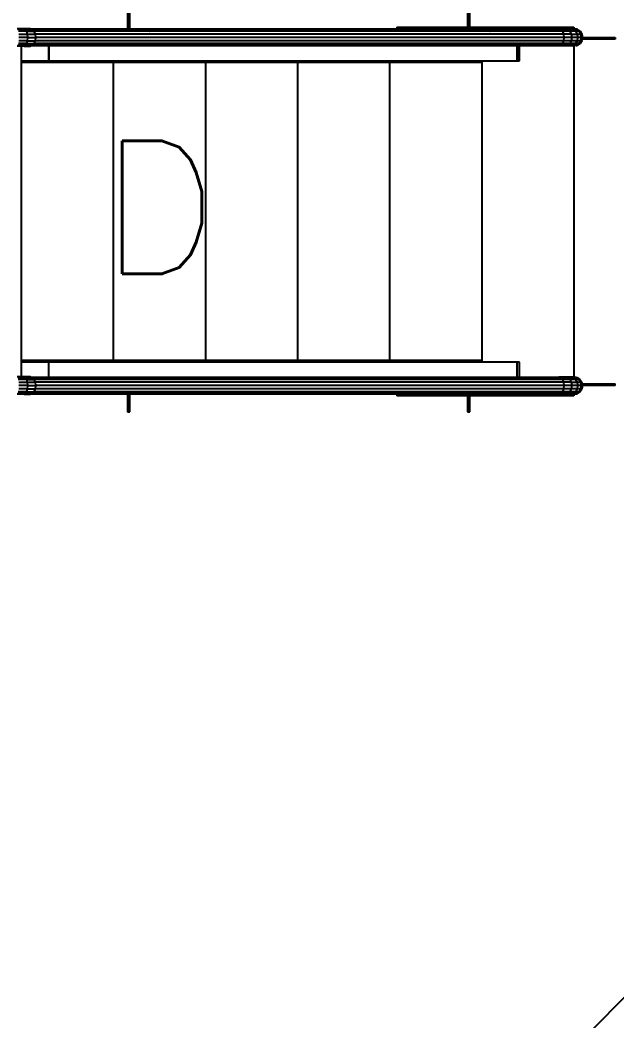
# Model space of a CAD drawing. Header units: metres. Extents: x 0 to 63075, y 0 to 44550.
# Drawn here: x 50382.1 to 50634.7, y 37422.8 to 37846.6 of the extents above; entities that cross this region are included whole.
import ezdxf
from ezdxf.enums import TextEntityAlignment as Align

# ---------------------------------------------------------------- set-up
doc = ezdxf.new("R2010")
doc.units = ezdxf.units.M
doc.header["$LTSCALE"] = 75
for name, color, linetype in [('GSB', 7, 'Continuous'), ('ML6', 1, 'Continuous'), ('SL1', 8, 'Continuous')]:
    doc.layers.add(name, color=color, linetype=linetype)
doc.styles.add('txt.shx-b', font='txt.shx')

# ---------------------------------------------------------------- blocks, each defined once
blk = doc.blocks.new('A$C6bae614f')
at = {"layer": 'SL1'}
for p, q in [((349969.8, 26870.1), (349969.8, 26820.8)), ((349976.2, 26820.8), (349976.2, 26870.1)), ((350929.8, 26870.1), (350929.8, 26820.9)), ((350936.2, 26820.9), (350936.2, 26870.1)), ((349677.9, 26820.8), (349658.3, 26820.8)), ((349681.7, 26819), (349660.2, 26819)), ((349684.8, 26813.7), (349661.9, 26813.7)), ((349695.8, 26820.8), (349677.9, 26820.8)), ((349677.9, 26820.8), (349681.7, 26819)), ((349681.7, 26819), (349684.8, 26813.7)), ((349681.7, 26819), (349701.3, 26819)), ((349684.8, 26813.7), (349687, 26805.8)), ((349684.8, 26813.7), (349705.8, 26813.7)), ((349695.8, 26820.8), (351187.8, 26820.9)), ((349695.8, 26820.8), (349701.3, 26819)), ((351193.2, 26819), (349701.3, 26819)), ((349701.3, 26819), (349705.8, 26813.7)), ((349705.8, 26813.7), (349708.9, 26805.8)), ((351197.8, 26813.7), (349705.8, 26813.7)), ((350033.3, 26812.9), (350032.2, 26812.9)), ((350033.3, 26812), (350033.3, 26812.9)), ((350729.8, 26825.5), (350729.8, 26820.8)), ((350729.8, 26825.5), (350929.8, 26825.5)), ((350936.2, 26825.5), (351229.8, 26825.5)), ((350993.3, 26812.9), (350992.3, 26812.9)), ((350993.3, 26812), (350993.3, 26812.9)), ((351187.8, 26820.9), (351193.2, 26819)), ((351205.4, 26820.9), (351187.8, 26820.9)), ((351193.2, 26819), (351197.8, 26813.7)), ((351212.4, 26819), (351193.2, 26819)), ((351197.8, 26813.7), (351200.9, 26805.8)), ((351218.4, 26813.7), (351197.8, 26813.7)), ((351218.7, 26820.9), (351205.4, 26820.9)), ((351205.4, 26820.9), (351212.4, 26819)), ((351212.4, 26819), (351218.4, 26813.7)), ((351227, 26819), (351212.4, 26819)), ((351234, 26813.7), (351218.4, 26813.7)), ((351218.4, 26813.7), (351222.4, 26805.8)), ((351227, 26820.9), (351218.7, 26820.9)), ((351218.7, 26820.9), (351227, 26819)), ((351227, 26820.9), (351236.1, 26819)), ((351229.8, 26820.9), (351227, 26820.9)), ((351236.1, 26819), (351227, 26819)), ((351227, 26819), (351234, 26813.7)), ((351229.8, 26820.9), (351229.4, 26820.9)), ((351229.8, 26825.5), (351229.8, 26820.9)), ((351229.8, 26820.9), (351229.8, 26820.9)), ((351229.8, 26820.9), (351239.2, 26819)), ((351239.2, 26819.1), (351229.8, 26820.9)), ((351234, 26813.7), (351238.7, 26805.8)), ((351243.8, 26813.7), (351234, 26813.7)), ((351236.1, 26819), (351243.8, 26813.7)), ((351236.1, 26819), (351239.2, 26819)), ((351239.2, 26819.1), (351239.2, 26819)), ((351247.1, 26813.8), (351239.2, 26819.1)), ((351239.2, 26819), (351247.1, 26813.7)), ((351243.8, 26813.7), (351247.1, 26813.7)), ((351243.8, 26813.7), (351248.9, 26805.8)), ((351247.1, 26813.8), (351247.1, 26813.7)), ((351252.4, 26805.9), (351247.1, 26813.8)), ((351247.1, 26813.7), (351252.4, 26805.8)), ((349662.9, 26805.8), (349687, 26805.8)), ((349687, 26787.1), (349662.9, 26787.1)), ((349687.7, 26796.4), (349663.3, 26796.4)), ((349687, 26787.1), (349684.8, 26779.2)), ((349687, 26805.8), (349708.9, 26805.8)), ((349687, 26805.8), (349687.7, 26796.4)), ((349687.7, 26796.4), (349687, 26787.1)), ((349687, 26787.1), (349708.9, 26787.1)), ((349687.7, 26796.4), (349710, 26796.4)), ((349708.9, 26787.1), (349705.8, 26779.2)), ((351200.9, 26805.8), (349708.9, 26805.8)), ((349708.9, 26805.8), (349710, 26796.4)), ((349710, 26796.4), (349708.9, 26787.1)), ((351200.9, 26787.1), (349708.9, 26787.1)), ((351201.9, 26796.5), (349710, 26796.4)), ((351200.9, 26787.1), (351197.8, 26779.2)), ((351222.4, 26805.8), (351200.9, 26805.8)), ((351200.9, 26805.8), (351201.9, 26796.5)), ((351201.9, 26796.5), (351200.9, 26787.1)), ((351222.4, 26787.1), (351200.9, 26787.1)), ((351223.8, 26796.5), (351201.9, 26796.5)), ((351222.4, 26787.1), (351218.4, 26779.2)), ((351222.4, 26805.8), (351223.8, 26796.5)), ((351222.4, 26805.8), (351238.7, 26805.8)), ((351223.8, 26796.5), (351222.4, 26787.1)), ((351238.7, 26787.1), (351222.4, 26787.1)), ((351240.4, 26796.5), (351223.8, 26796.5)), ((351238.7, 26787.1), (351234, 26779.2)), ((351238.7, 26805.8), (351248.9, 26805.8)), ((351238.7, 26805.8), (351240.4, 26796.5)), ((351240.4, 26796.5), (351238.7, 26787.1)), ((351248.9, 26787.1), (351238.7, 26787.1)), ((351250.7, 26796.5), (351240.4, 26796.5)), ((351248.9, 26787.1), (351243.8, 26779.2)), ((351252.4, 26787.1), (351247.1, 26779.2)), ((351248.9, 26805.8), (351250.7, 26796.5)), ((351248.9, 26805.8), (351252.4, 26805.8)), ((351250.7, 26796.5), (351248.9, 26787.1)), ((351248.9, 26787.1), (351252.4, 26787.1)), ((351250.7, 26796.5), (351254.2, 26796.5)), ((351252.4, 26805.9), (351252.4, 26805.8)), ((351254.2, 26796.5), (351252.4, 26805.9)), ((351252.4, 26805.8), (351254.2, 26796.5)), ((351254.2, 26796.5), (351252.4, 26787.1)), ((351253.3, 26791.7), (351254.2, 26791.7)), ((351346.5, 26791.7), (351253.3, 26791.7)), ((351254.2, 26796.5), (351254.2, 26796.5)), ((351254.2, 26796.5), (351254.2, 26796.5)), ((351254.2, 26791.7), (351254.2, 26796.5)), ((351254.2, 26796.5), (351254.2, 26796.5)), ((351254.2, 26796.5), (351346.5, 26796.5)), ((351346.5, 26796.5), (351346.5, 26791.7)), ((349677.9, 26772), (349658.3, 26772)), ((349681.7, 26773.9), (349660.2, 26773.9)), ((349684.8, 26779.2), (349661.9, 26779.2)), ((349669.8, 26772), (349669.8, 25839.1)), ((349681.7, 26773.9), (349677.9, 26772)), ((349677.9, 26772), (349695.8, 26772)), ((349684.8, 26779.2), (349681.7, 26773.9)), ((349681.7, 26773.9), (349701.3, 26773.9)), ((349684.8, 26779.2), (349705.8, 26779.2)), ((349701.3, 26773.9), (349695.8, 26772)), ((351187.8, 26772.1), (349695.8, 26772)), ((349705.8, 26779.2), (349701.3, 26773.9)), ((351193.2, 26773.9), (349701.3, 26773.9)), ((351197.8, 26779.2), (349705.8, 26779.2)), ((349748.1, 26730.5), (349748.1, 26772)), ((349748.1, 26772), (349748.1, 26730.5)), ((351069.8, 26772.1), (351069.8, 26730.5)), ((351069.8, 26730.5), (351069.8, 26772.1)), ((351076.1, 26730.5), (351076.1, 26772.1)), ((351193.2, 26773.9), (351187.8, 26772.1)), ((351205.4, 26772.1), (351187.8, 26772.1)), ((351197.8, 26779.2), (351193.2, 26773.9)), ((351212.4, 26773.9), (351193.2, 26773.9)), ((351218.4, 26779.2), (351197.8, 26779.2)), ((351212.4, 26773.9), (351205.4, 26772.1)), ((351218.7, 26772.1), (351205.4, 26772.1)), ((351218.4, 26779.2), (351212.4, 26773.9)), ((351227, 26773.9), (351212.4, 26773.9)), ((351234, 26779.2), (351218.4, 26779.2)), ((351227, 26773.9), (351218.7, 26772.1)), ((351227, 26772.1), (351218.7, 26772.1)), ((351234, 26779.2), (351227, 26773.9)), ((351236.1, 26773.9), (351227, 26772.1)), ((351236.1, 26773.9), (351227, 26773.9)), ((351227, 26772.1), (351229.8, 26772.1)), ((351239.2, 26773.9), (351229.8, 26772.1)), ((351229.8, 26772.1), (351229.8, 25838.9)), ((351243.8, 26779.2), (351234, 26779.2)), ((351243.8, 26779.2), (351236.1, 26773.9)), ((351236.1, 26773.9), (351239.2, 26773.9)), ((351247.1, 26779.2), (351239.2, 26773.9)), ((351243.8, 26779.2), (351247.1, 26779.2)), ((349669.8, 26730.5), (349748.1, 26730.5)), ((349929.8, 26725.5), (349669.8, 26725.6)), ((349929.8, 26725.5), (349669.8, 26725.5)), ((349748.1, 26730.5), (351069.8, 26730.5)), ((349929.8, 26730.5), (349929.8, 26725.5)), ((349929.8, 26725.5), (349929.8, 25880.5)), ((350189.8, 26725.5), (349929.8, 26725.5)), ((350189.8, 26725.5), (349929.8, 26725.5)), ((350189.8, 26730.5), (350189.8, 26725.5)), ((350189.8, 26725.5), (350189.8, 25880.5)), ((350449.8, 26725.5), (350189.8, 26725.5)), ((350449.8, 26725.5), (350189.8, 26725.5)), ((350449.8, 26730.5), (350449.8, 26725.5)), ((350449.8, 26725.5), (350449.8, 25880.5)), ((350709.8, 26725.5), (350449.8, 26725.5)), ((350709.8, 26725.5), (350449.8, 26725.5)), ((350709.8, 26730.5), (350709.8, 26725.5)), ((350709.8, 26725.5), (350709.8, 25880.5)), ((350969.8, 26725.5), (350709.8, 26725.5)), ((350969.8, 26725.5), (350709.8, 26725.5)), ((350729.8, 26725.5), (350729.8, 26725.5)), ((350969.8, 26730.5), (350969.8, 26725.5)), ((350969.8, 26725.5), (350969.8, 25880.5)), ((351069.8, 26730.5), (351076.1, 26730.5)), ((349929.8, 25885.5), (349669.8, 25885.5)), ((349748, 25880.5), (349669.8, 25880.5)), ((351069.8, 25880.5), (349748, 25880.5)), ((349929.8, 25880.5), (349748, 25880.5)), ((349748, 25839.1), (349748, 25880.5)), ((350189.8, 25885.5), (349929.8, 25885.5)), ((350189.8, 25880.5), (349929.8, 25880.5)), ((350449.8, 25885.5), (350189.8, 25885.5)), ((350449.8, 25880.5), (350189.8, 25880.5)), ((350709.8, 25885.5), (350449.8, 25885.5)), ((350709.8, 25880.5), (350449.8, 25880.5)), ((350969.8, 25885.5), (350709.8, 25885.5)), ((350969.8, 25880.5), (350709.8, 25880.5)), ((350729.8, 25880.5), (350729.8, 25880.5)), ((351069.8, 25838.9), (351069.8, 25880.5)), ((351076.1, 25880.5), (351069.8, 25880.5)), ((351076.1, 25838.9), (351076.1, 25880.5)), ((349677.9, 25839.1), (349658.3, 25839.1)), ((349681.6, 25837.2), (349660.2, 25837.2)), ((349684.8, 25831.9), (349661.8, 25831.9)), ((349662.9, 25824), (349686.9, 25824)), ((349695.8, 25839.1), (349677.9, 25839.1)), ((349677.9, 25839.1), (349681.6, 25837.2)), ((349681.6, 25837.2), (349684.8, 25831.9)), ((349681.6, 25837.2), (349701.2, 25837.2)), ((349684.8, 25831.9), (349686.9, 25824)), ((349684.8, 25831.9), (349705.8, 25831.9)), ((349686.9, 25824), (349708.9, 25824)), ((349686.9, 25824), (349687.7, 25814.7)), ((349695.8, 25839.1), (351187.8, 25838.9)), ((349695.8, 25839.1), (349701.2, 25837.2)), ((351193.2, 25837.1), (349701.2, 25837.2)), ((349701.2, 25837.2), (349705.8, 25831.9)), ((349705.8, 25831.9), (349708.9, 25824)), ((351197.8, 25831.8), (349705.8, 25831.9)), ((351200.8, 25823.9), (349708.9, 25824)), ((349708.9, 25824), (349710, 25814.7)), ((351187.8, 25838.9), (351193.2, 25837.1)), ((351205.3, 25838.9), (351187.8, 25838.9)), ((351193.2, 25837.1), (351197.8, 25831.8)), ((351212.4, 25837.1), (351193.2, 25837.1)), ((351197.8, 25831.8), (351200.8, 25823.9)), ((351218.4, 25831.8), (351197.8, 25831.8)), ((351222.4, 25823.9), (351200.8, 25823.9)), ((351200.8, 25823.9), (351201.9, 25814.5)), ((351218.7, 25838.9), (351205.3, 25838.9)), ((351205.3, 25838.9), (351212.4, 25837.1)), ((351212.4, 25837.1), (351218.4, 25831.8)), ((351227, 25837.1), (351212.4, 25837.1)), ((351234, 25831.8), (351218.4, 25831.8)), ((351218.4, 25831.8), (351222.4, 25823.9)), ((351227, 25838.9), (351218.7, 25838.9)), ((351218.7, 25838.9), (351227, 25837.1)), ((351222.4, 25823.9), (351223.8, 25814.5)), ((351222.4, 25823.9), (351238.7, 25823.9)), ((351227, 25838.9), (351236, 25837.1)), ((351229.8, 25838.9), (351227, 25838.9)), ((351236, 25837.1), (351227, 25837.1)), ((351227, 25837.1), (351234, 25831.8)), ((351229.8, 25838.9), (351239.1, 25837.1)), ((351234, 25831.8), (351238.7, 25823.9)), ((351243.7, 25831.8), (351234, 25831.8)), ((351236, 25837.1), (351243.7, 25831.8)), ((351236, 25837.1), (351239.1, 25837.1)), ((351238.7, 25823.9), (351248.9, 25823.9)), ((351238.7, 25823.9), (351240.3, 25814.5)), ((351239.1, 25837.1), (351247, 25831.8)), ((351243.7, 25831.8), (351247, 25831.8)), ((351243.7, 25831.8), (351248.9, 25823.9)), ((351247, 25831.8), (351252.3, 25823.9)), ((351248.9, 25823.9), (351250.7, 25814.5)), ((351248.9, 25823.9), (351252.3, 25823.9)), ((351252.3, 25823.9), (351254.2, 25814.5)), ((349684.8, 25797.4), (349661.8, 25797.4)), ((349686.9, 25805.3), (349662.9, 25805.3)), ((349687.7, 25814.7), (349663.3, 25814.7)), ((349684.8, 25797.4), (349681.6, 25792.1)), ((349686.9, 25805.3), (349684.8, 25797.4)), ((349684.8, 25797.4), (349705.8, 25797.4)), ((349687.7, 25814.7), (349686.9, 25805.3)), ((349686.9, 25805.3), (349708.9, 25805.3)), ((349687.7, 25814.7), (349710, 25814.7)), ((349705.8, 25797.4), (349701.2, 25792.1)), ((349708.9, 25805.3), (349705.8, 25797.4)), ((351197.8, 25797.3), (349705.8, 25797.4)), ((349710, 25814.7), (349708.9, 25805.3)), ((351200.8, 25805.2), (349708.9, 25805.3)), ((351201.9, 25814.5), (349710, 25814.7)), ((350032.2, 25798.1), (350033.3, 25798.1)), ((350033.3, 25798.1), (350033.3, 25799.1)), ((350992.2, 25798.1), (350993.3, 25798.1)), ((350993.3, 25798.1), (350993.3, 25799)), ((351197.8, 25797.3), (351193.2, 25792)), ((351200.8, 25805.2), (351197.8, 25797.3)), ((351218.4, 25797.3), (351197.8, 25797.3)), ((351201.9, 25814.5), (351200.8, 25805.2)), ((351222.4, 25805.2), (351200.8, 25805.2)), ((351223.8, 25814.5), (351201.9, 25814.5)), ((351218.4, 25797.3), (351212.4, 25792)), ((351222.4, 25805.2), (351218.4, 25797.3)), ((351234, 25797.3), (351218.4, 25797.3)), ((351223.8, 25814.5), (351222.4, 25805.2)), ((351238.7, 25805.2), (351222.4, 25805.2)), ((351240.3, 25814.5), (351223.8, 25814.5)), ((351234, 25797.3), (351227, 25792)), ((351238.7, 25805.2), (351234, 25797.3)), ((351243.7, 25797.3), (351234, 25797.3)), ((351243.7, 25797.3), (351236, 25792)), ((351240.3, 25814.5), (351238.7, 25805.2)), ((351248.9, 25805.2), (351238.7, 25805.2)), ((351247, 25797.3), (351239.1, 25792)), ((351239.1, 25791.9), (351247, 25797.2)), ((351250.7, 25814.5), (351240.3, 25814.5)), ((351248.9, 25805.2), (351243.7, 25797.3)), ((351243.7, 25797.3), (351247, 25797.3)), ((351252.3, 25805.2), (351247, 25797.3)), ((351247, 25797.2), (351252.3, 25805.1)), ((351247, 25797.2), (351247, 25797.3)), ((351250.7, 25814.5), (351248.9, 25805.2)), ((351248.9, 25805.2), (351252.3, 25805.2)), ((351250.7, 25814.5), (351254.2, 25814.5)), ((351254.2, 25814.5), (351252.3, 25805.2)), ((351252.3, 25805.1), (351254.2, 25814.5)), ((351252.3, 25805.1), (351252.3, 25805.2)), ((351253.2, 25819.3), (351254.2, 25819.3)), ((351253.2, 25819.3), (351346.5, 25819.3)), ((351254.2, 25814.5), (351254.2, 25819.3)), ((351254.2, 25814.5), (351254.2, 25814.5)), ((351254.2, 25814.5), (351254.2, 25814.5)), ((351346.5, 25814.5), (351254.2, 25814.5)), ((351254.2, 25814.5), (351254.2, 25814.5)), ((351346.5, 25814.5), (351346.5, 25819.3)), ((349677.9, 25790.3), (349658.3, 25790.3)), ((349681.6, 25792.1), (349660.2, 25792.1)), ((349681.6, 25792.1), (349677.9, 25790.3)), ((349677.9, 25790.3), (349695.8, 25790.3)), ((349681.6, 25792.1), (349701.2, 25792.1)), ((349701.2, 25792.1), (349695.8, 25790.3)), ((351187.8, 25790.1), (349695.8, 25790.3)), ((351193.2, 25792), (349701.2, 25792.1)), ((349969.8, 25790.2), (349969.8, 25741)), ((349976.1, 25741), (349976.1, 25790.2)), ((350729.8, 25790.2), (350729.8, 25785.5)), ((350929.8, 25785.5), (350729.8, 25785.5)), ((350929.8, 25790.2), (350929.8, 25741)), ((350936.1, 25741), (350936.1, 25790.2)), ((351229.8, 25785.5), (350936.1, 25785.5)), ((351193.2, 25792), (351187.8, 25790.1)), ((351205.3, 25790.1), (351187.8, 25790.1)), ((351212.4, 25792), (351193.2, 25792)), ((351212.4, 25792), (351205.3, 25790.1)), ((351218.7, 25790.1), (351205.3, 25790.1)), ((351227, 25792), (351212.4, 25792)), ((351227, 25792), (351218.7, 25790.1)), ((351227, 25790.1), (351218.7, 25790.1)), ((351236, 25792), (351227, 25790.1)), ((351236, 25792), (351227, 25792)), ((351227, 25790.1), (351229.8, 25790.1)), ((351229.4, 25790.1), (351229.8, 25790.1)), ((351239.1, 25792), (351229.8, 25790.1)), ((351229.8, 25790.1), (351239.1, 25791.9)), ((351229.8, 25790.1), (351229.8, 25790.1)), ((351229.8, 25790.1), (351229.8, 25785.5)), ((351236, 25792), (351239.1, 25792)), ((351239.1, 25791.9), (351239.1, 25792)), ((349969.8, 25741), (349976.1, 25741)), ((350929.8, 25741), (350936.1, 25741)), ((351768.4, 24486.3), (350990.6, 23708.5))]:
    blk.add_line(p, q, dxfattribs=at)
at = {"layer": 'SL1', "style": 'txt.shx-b'}
blk.add_text('D', height=375, rotation=359.9981, dxfattribs=at).set_placement((349890.5, 26504.6), align=Align.TOP_LEFT)
blk = doc.blocks.new('zw$15D4')
at = {"layer": 'ML6', "xscale": 0.2502808837766805, "yscale": 0.2502808837766805, "zscale": 0.2502808837766805}
blk.add_blockref('A$C6bae614f', (-85544.74, -3177.34), dxfattribs=at)

msp = doc.modelspace()

# ---------------------------------------------------------------- block references
at = {"layer": 'GSB', "xscale": 0.6000000000000068, "yscale": 0.6000000000000068, "zscale": 0.6000000000000068}
msp.add_blockref('zw$15D4', (49200, 35721.63), dxfattribs=at)

doc.saveas('drawing.dxf')
